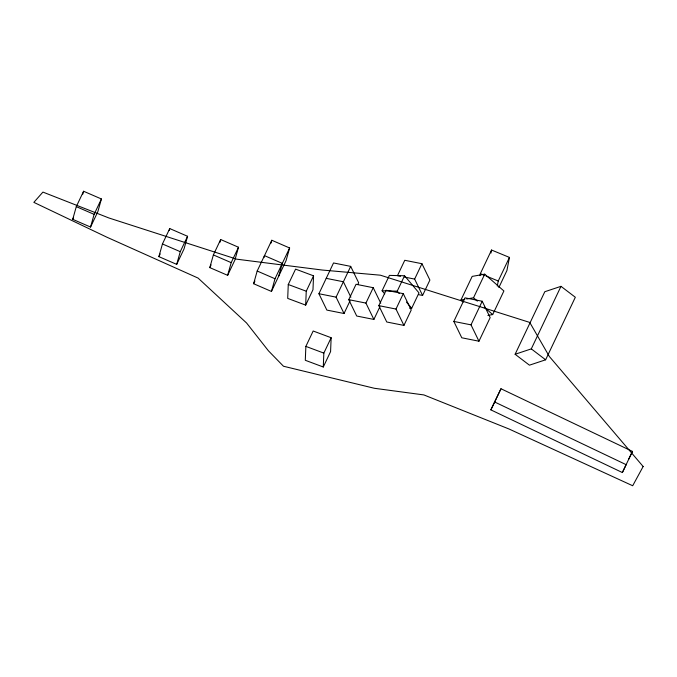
<?xml version="1.0" encoding="UTF-8"?>
<svg xmlns="http://www.w3.org/2000/svg" width="677" height="677" viewBox="0 0 677 677"><rect width="100%" height="100%" fill="white"/><g stroke="black" fill="none" stroke-linecap="round" stroke-linejoin="round"><path stroke-width="1.02" d="M288.267 284.501L287.7 298.396L305.674 305.115L312.977 289.731L313.553 275.827L295.578 269.116L288.267 284.501L306.249 291.212L305.674 305.115M305.869 346.387L305.293 360.282L323.276 367.002L330.579 351.617L331.146 337.721L313.172 331.002L305.869 346.387L323.843 353.106L323.276 367.002M479.959 275.649L480.348 273.635L491.553 250.033L509.451 257.412L506.921 270.546L498.856 287.539M490.969 253.063L491.553 250.033M497.273 286.066L498.247 281.014L509.451 257.412M72.727 219.331L76.289 206.637L83.593 191.252L101.415 198.97L97.852 211.664L90.549 227.049L72.727 219.331L73.581 217.52M82.772 194.181L83.593 191.252M90.549 227.049L94.111 214.355L101.415 198.97M158.883 256.642L162.446 243.957L169.749 228.572L187.571 236.29L184.009 248.984L176.697 264.368L158.883 256.642L160.17 253.934M169.199 230.518L169.749 228.572M176.697 264.368L180.26 251.675L187.571 236.29M209.811 267.61L213.373 254.916L220.677 239.531L238.499 247.249L234.936 259.943L227.633 275.327L209.811 267.61L211.097 264.893M219.856 242.459L220.677 239.531M227.633 275.327L231.195 262.634L238.499 247.249M253.621 283.722L257.184 271.028L271.799 240.259L289.621 247.985L286.058 260.67L271.443 291.44L253.621 283.722L254.916 281.006M263.945 257.598L264.495 255.644L282.317 263.37L278.746 276.055M270.978 243.187L271.799 240.259M271.443 291.44L275.006 278.755L289.621 247.985M306.249 291.212L313.553 275.827M350.051 300.833L344.034 313.502L326.864 310.091L318.918 293.733L333.524 262.964L350.694 266.374L358.649 282.732L357.786 284.543M344.034 313.502L336.088 297.144L350.694 266.374M379.89 306.766L373.882 319.434L356.711 316.024L348.757 299.666L356.06 284.281L373.23 287.7L380.745 303.144M323.843 353.106L331.146 337.721M373.882 319.434L365.927 303.084L373.23 287.7M384.722 293.886L382.09 290.772L389.402 275.387L404.541 275.767L418.987 292.887L411.684 308.272L409.67 308.221M378.815 305.64L386.118 290.255L403.289 293.674L411.235 310.024L403.932 325.409L386.762 321.998L378.815 305.64L395.986 309.059L403.932 325.409M399.202 293.488L397.23 291.152L404.541 275.767M395.986 309.059L403.289 293.674M418.547 294.639L422.592 295.443L414.637 279.093L421.94 263.708L404.77 260.29L397.467 275.674L400.496 276.275M422.592 295.443L429.895 280.058L421.94 263.708M463.263 302.01L460.961 299.996L472.174 276.394L484.732 274.168L503.9 290.975L492.695 314.577L487.863 315.431M453.835 321.44L465.048 297.838L482.219 301.248L490.165 317.606L478.961 341.208L461.79 337.789L453.835 321.44L471.006 324.85L478.961 341.208M466.766 298.972L473.528 297.77L484.732 274.168M471.006 324.85L482.219 301.248M515.112 354.266L544.807 291.719L560.988 286.337L575.323 297.254L545.628 359.8L529.439 365.174L515.112 354.266L531.293 348.883L560.988 286.337M490.867 409.873L500.98 388.742L632.462 451.407L622.358 472.546L490.867 409.873L500.98 388.742M628.654 459.285L632.462 451.407M622.358 472.546L626.166 464.676L494.675 402.003M460.961 299.996L464.828 299.31M382.09 290.772L397.23 291.152M404.541 277.079L414.637 279.093M326.221 278.349L343.391 281.759L350.898 297.211M318.918 293.733L336.088 297.144M348.757 299.666L365.927 303.084M480.348 273.635L484.114 275.184M486.001 275.962L498.247 281.014M257.184 271.028L275.006 278.755M213.373 254.916L231.195 262.634M76.289 206.637L94.111 214.355M162.446 243.957L180.26 251.675M531.293 348.883L545.628 359.8M473.528 297.77L477.361 301.13M484.258 307.18L492.695 314.577M406.428 302.044L411.684 308.272M643.15 466.512L632.69 485.747L508.969 428.973L423.895 394.928L374.381 388.285L283.477 366.24L268.422 350.796L246.589 323.014L198.082 278.078L106.831 237.178L33.85 202.364L42.922 192.09L108.963 217.994L236.738 259.181L322.421 270.055L380.381 275.192L529.752 322.43L549.335 356.474L643.15 466.512"/></g></svg>
